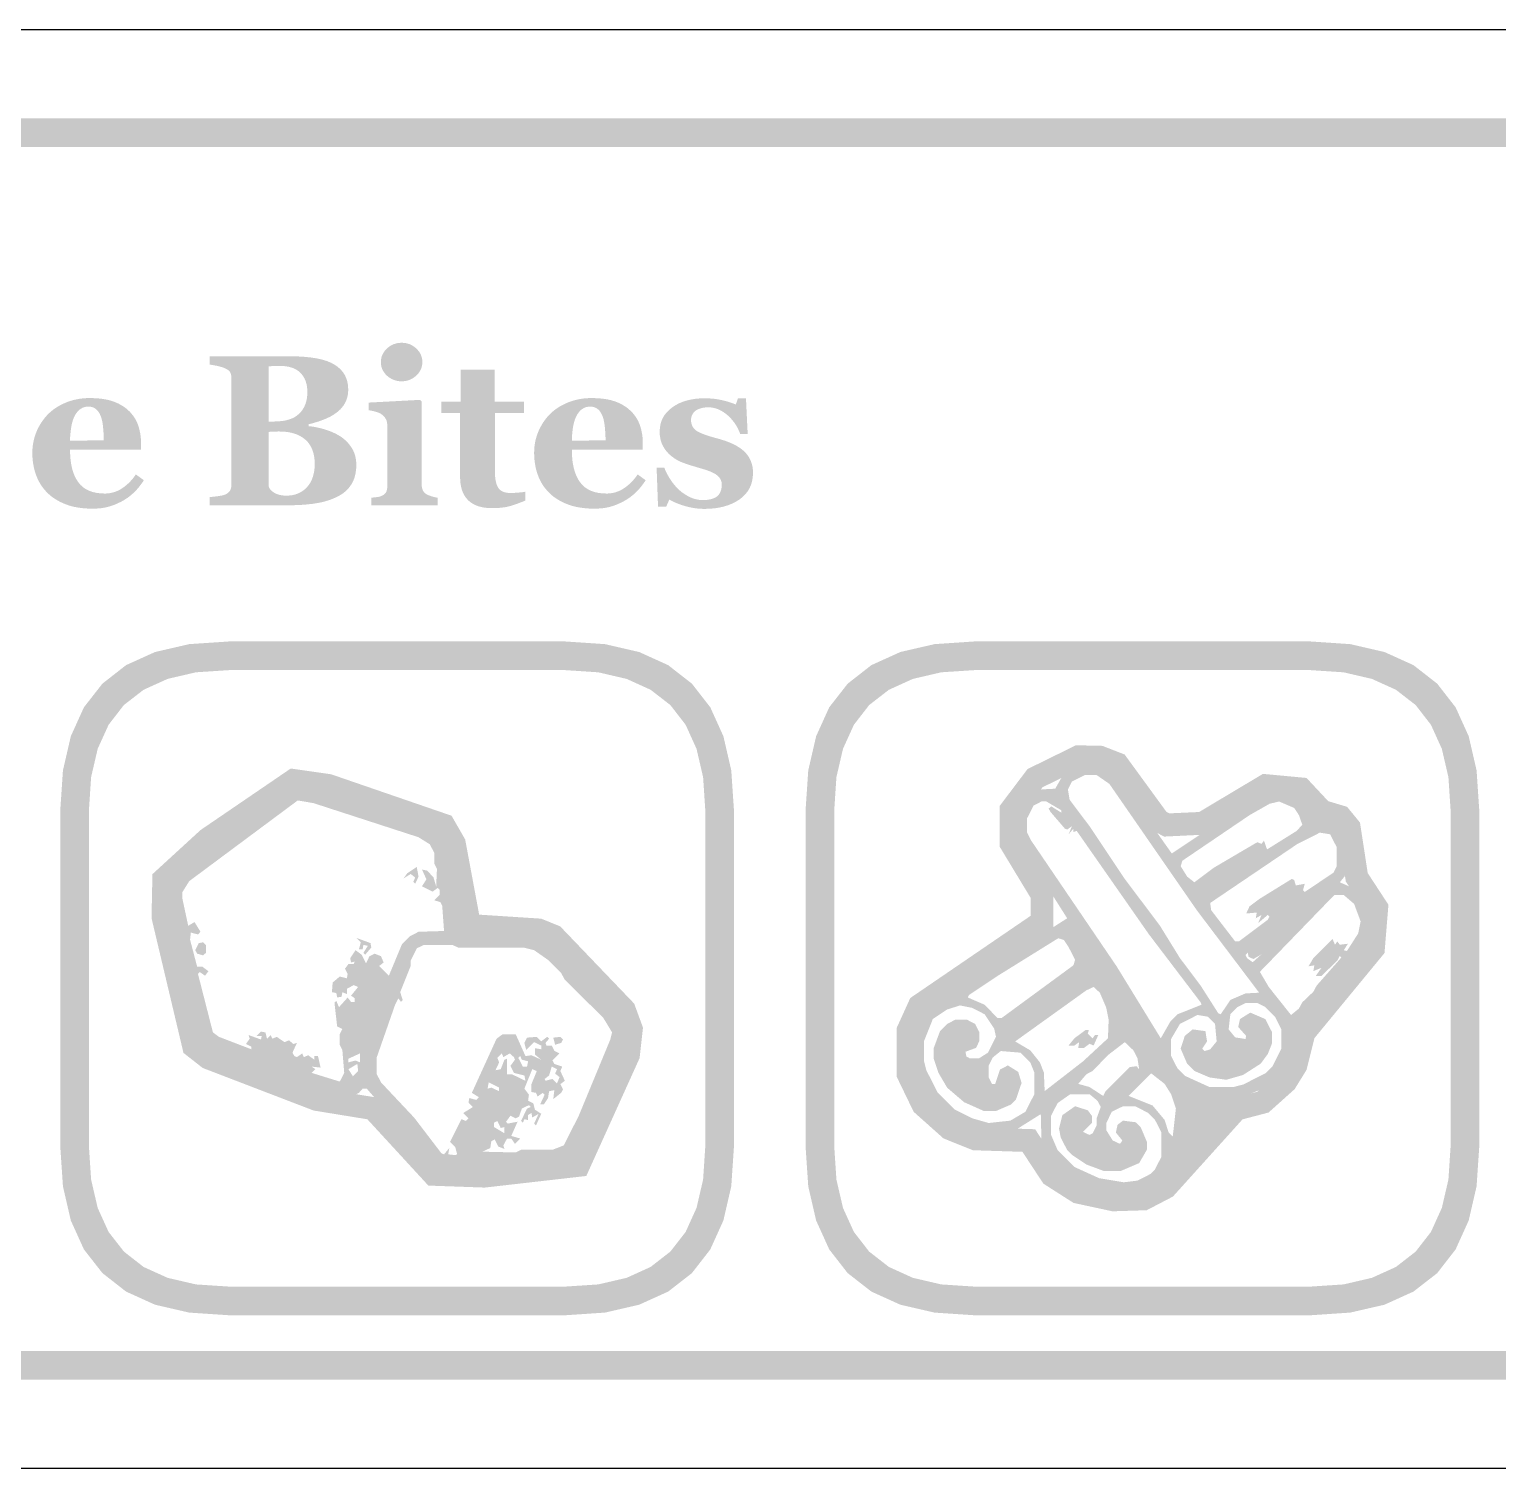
# Model space of a CAD drawing. Header units: millimetres. Extents: x 6 to 297, y 55 to 451.
# Drawn here: x 244.27 to 264.76, y 316.16 to 336.24 of the extents above; entities that cross this region are included whole.
import ezdxf

# ---------------------------------------------------------------- set-up
doc = ezdxf.new("R2010")
doc.units = ezdxf.units.MM
doc.layers.add('CUT', color=1, linetype='Continuous')
doc.layers.add('RASTER', color=7, linetype='Continuous')

msp = doc.modelspace()

# ---------------------------------------------------------------- hatches: boundary and pattern name
at = {"layer": 'RASTER'}
h = msp.add_hatch(color=7, dxfattribs=at)
h.paths.add_polyline_path([(208.2, 332.8), (208.234, 333.316), (208.337, 333.763), (208.509, 334.141), (208.75, 334.45), (209.059, 334.691), (209.438, 334.862), (209.884, 334.966), (210.4, 335), (267.6, 335), (268.116, 334.966), (268.563, 334.862), (268.941, 334.691), (269.25, 334.45), (269.491, 334.141), (269.663, 333.763), (269.766, 333.316), (269.8, 332.8), (269.8, 319.6), (269.766, 319.084), (269.662, 318.638), (269.491, 318.259), (269.25, 317.95), (268.941, 317.709), (268.563, 317.537), (268.116, 317.434), (267.6, 317.4), (210.4, 317.4), (209.884, 317.434), (209.438, 317.537), (209.059, 317.709), (208.75, 317.95), (208.509, 318.259), (208.337, 318.638), (208.234, 319.084), (208.2, 319.6)])
h.paths.add_polyline_path([(208.6, 332.8), (208.6, 319.6), (208.628, 319.178), (208.712, 318.813), (208.853, 318.503), (209.05, 318.25), (209.303, 318.053), (209.613, 317.912), (209.978, 317.828), (210.4, 317.8), (267.6, 317.8), (268.022, 317.828), (268.388, 317.912), (268.697, 318.053), (268.95, 318.25), (269.147, 318.503), (269.287, 318.813), (269.372, 319.178), (269.4, 319.6), (269.4, 332.8), (269.372, 333.222), (269.287, 333.588), (269.147, 333.897), (268.95, 334.15), (268.697, 334.347), (268.388, 334.488), (268.022, 334.572), (267.6, 334.6), (210.4, 334.6), (209.978, 334.572), (209.613, 334.488), (209.303, 334.347), (209.05, 334.15), (208.853, 333.897), (208.712, 333.588), (208.628, 333.222), (208.6, 332.8)], flags=0)
h = msp.add_hatch(color=7, dxfattribs=at)
h.paths.add_polyline_path([(249.966, 329.6), (249.04, 329.6), (249.04, 329.707), (249.05, 329.708), (249.059, 329.708), (249.068, 329.709), (249.078, 329.71), (249.087, 329.711), (249.096, 329.712), (249.106, 329.713), (249.115, 329.714), (249.124, 329.715), (249.132, 329.717), (249.141, 329.718), (249.149, 329.72), (249.157, 329.722), (249.164, 329.724), (249.171, 329.726), (249.178, 329.729), (249.189, 329.734), (249.199, 329.739), (249.209, 329.744), (249.218, 329.75), (249.225, 329.757), (249.232, 329.764), (249.238, 329.771), (249.244, 329.779), (249.248, 329.788), (249.252, 329.797), (249.255, 329.807), (249.258, 329.818), (249.26, 329.829), (249.262, 329.841), (249.262, 329.853), (249.263, 329.867), (249.263, 330.719), (249.262, 330.732), (249.261, 330.744), (249.259, 330.756), (249.257, 330.767), (249.254, 330.778), (249.25, 330.789), (249.245, 330.799), (249.239, 330.809), (249.233, 330.819), (249.227, 330.828), (249.22, 330.836), (249.213, 330.844), (249.205, 330.852), (249.198, 330.859), (249.189, 330.865), (249.181, 330.871), (249.174, 330.876), (249.166, 330.88), (249.157, 330.884), (249.148, 330.889), (249.137, 330.893), (249.126, 330.897), (249.114, 330.901), (249.101, 330.905), (249.088, 330.909), (249.075, 330.913), (249.062, 330.916), (249.05, 330.918), (249.038, 330.921), (249.026, 330.923), (249.015, 330.924), (249.003, 330.926), (249.003, 331.033), (249.721, 331.071), (249.743, 331.049), (249.743, 329.886), (249.744, 329.873), (249.745, 329.861), (249.746, 329.849), (249.749, 329.838), (249.752, 329.828), (249.756, 329.817), (249.76, 329.808), (249.765, 329.798), (249.771, 329.79), (249.777, 329.782), (249.784, 329.774), (249.792, 329.767), (249.8, 329.761), (249.809, 329.755), (249.818, 329.75), (249.828, 329.745), (249.836, 329.742), (249.843, 329.739), (249.851, 329.736), (249.859, 329.733), (249.867, 329.73), (249.875, 329.727), (249.884, 329.724), (249.893, 329.722), (249.901, 329.719), (249.91, 329.717), (249.919, 329.715), (249.928, 329.713), (249.938, 329.711), (249.947, 329.709), (249.956, 329.708), (249.966, 329.707)])
h.paths.add_polyline_path([(249.752, 331.598), (249.751, 331.571), (249.747, 331.544), (249.74, 331.519), (249.731, 331.495), (249.718, 331.472), (249.704, 331.45), (249.686, 331.428), (249.666, 331.408), (249.644, 331.39), (249.621, 331.374), (249.598, 331.361), (249.573, 331.35), (249.547, 331.341), (249.52, 331.335), (249.492, 331.331), (249.463, 331.33), (249.434, 331.331), (249.406, 331.335), (249.379, 331.341), (249.353, 331.35), (249.328, 331.361), (249.304, 331.374), (249.281, 331.39), (249.259, 331.408), (249.239, 331.428), (249.222, 331.45), (249.207, 331.472), (249.195, 331.495), (249.185, 331.519), (249.179, 331.544), (249.175, 331.571), (249.173, 331.598), (249.175, 331.625), (249.179, 331.652), (249.185, 331.677), (249.195, 331.701), (249.207, 331.725), (249.222, 331.747), (249.239, 331.768), (249.259, 331.788), (249.281, 331.807), (249.304, 331.823), (249.328, 331.837), (249.353, 331.848), (249.379, 331.856), (249.406, 331.863), (249.434, 331.866), (249.463, 331.868), (249.493, 331.866), (249.521, 331.863), (249.548, 331.856), (249.574, 331.848), (249.599, 331.837), (249.622, 331.823), (249.645, 331.807), (249.667, 331.788), (249.687, 331.768), (249.704, 331.747), (249.719, 331.725), (249.731, 331.701), (249.74, 331.677), (249.747, 331.652), (249.751, 331.625), (249.752, 331.598)])
h = msp.add_hatch(color=7, dxfattribs=at)
h.paths.add_polyline_path([(248.62, 330.554), (248.643, 330.537), (248.664, 330.519), (248.685, 330.501), (248.705, 330.481), (248.723, 330.46), (248.74, 330.438), (248.757, 330.416), (248.772, 330.392), (248.786, 330.367), (248.798, 330.341), (248.808, 330.314), (248.816, 330.286), (248.822, 330.257), (248.827, 330.226), (248.83, 330.195), (248.831, 330.163), (248.83, 330.124), (248.826, 330.086), (248.821, 330.051), (248.814, 330.017), (248.805, 329.984), (248.793, 329.953), (248.78, 329.923), (248.764, 329.895), (248.746, 329.869), (248.727, 329.843), (248.706, 329.82), (248.683, 329.798), (248.658, 329.777), (248.631, 329.757), (248.603, 329.74), (248.573, 329.723), (248.539, 329.707), (248.504, 329.692), (248.468, 329.678), (248.431, 329.666), (248.392, 329.654), (248.352, 329.644), (248.311, 329.635), (248.269, 329.628), (248.225, 329.621), (248.179, 329.616), (248.131, 329.611), (248.081, 329.607), (248.03, 329.604), (247.976, 329.602), (247.921, 329.6), (247.864, 329.6), (246.784, 329.6), (246.784, 329.714), (246.796, 329.715), (246.808, 329.717), (246.822, 329.718), (246.835, 329.72), (246.85, 329.721), (246.865, 329.723), (246.882, 329.725), (246.898, 329.727), (246.915, 329.73), (246.93, 329.732), (246.944, 329.734), (246.957, 329.737), (246.968, 329.74), (246.979, 329.742), (246.988, 329.745), (246.995, 329.748), (247.008, 329.754), (247.02, 329.76), (247.031, 329.766), (247.041, 329.773), (247.049, 329.781), (247.057, 329.789), (247.064, 329.797), (247.069, 329.806), (247.074, 329.815), (247.078, 329.825), (247.081, 329.836), (247.084, 329.847), (247.086, 329.859), (247.088, 329.872), (247.089, 329.885), (247.089, 329.899), (247.089, 331.364), (247.089, 331.377), (247.088, 331.389), (247.087, 331.401), (247.085, 331.412), (247.083, 331.423), (247.08, 331.433), (247.077, 331.442), (247.073, 331.452), (247.068, 331.46), (247.062, 331.469), (247.054, 331.477), (247.045, 331.485), (247.035, 331.492), (247.023, 331.499), (247.01, 331.506), (246.995, 331.513), (246.984, 331.518), (246.971, 331.522), (246.959, 331.526), (246.946, 331.53), (246.933, 331.534), (246.919, 331.538), (246.904, 331.541), (246.89, 331.545), (246.875, 331.548), (246.861, 331.55), (246.847, 331.553), (246.833, 331.556), (246.82, 331.558), (246.808, 331.56), (246.796, 331.562), (246.784, 331.564), (246.784, 331.679), (247.914, 331.679), (248.016, 331.677), (248.112, 331.671), (248.2, 331.662), (248.281, 331.649), (248.354, 331.633), (248.419, 331.613), (248.478, 331.589), (248.529, 331.561), (248.573, 331.53), (248.611, 331.496), (248.644, 331.458), (248.671, 331.416), (248.691, 331.371), (248.706, 331.323), (248.715, 331.271), (248.718, 331.216), (248.717, 331.19), (248.715, 331.165), (248.712, 331.14), (248.707, 331.117), (248.701, 331.094), (248.694, 331.072), (248.685, 331.051), (248.675, 331.03), (248.664, 331.011), (248.652, 330.992), (248.638, 330.974), (248.624, 330.956), (248.608, 330.939), (248.591, 330.923), (248.573, 330.907), (248.554, 330.892), (248.535, 330.879), (248.516, 330.866), (248.496, 330.853), (248.475, 330.841), (248.453, 330.83), (248.43, 330.819), (248.407, 330.808), (248.382, 330.798), (248.357, 330.789), (248.332, 330.779), (248.306, 330.77), (248.279, 330.762), (248.252, 330.754), (248.225, 330.746), (248.197, 330.739), (248.168, 330.732), (248.168, 330.704), (248.197, 330.701), (248.226, 330.697), (248.255, 330.692), (248.285, 330.686), (248.315, 330.679), (248.345, 330.672), (248.375, 330.663), (248.406, 330.654), (248.436, 330.644), (248.465, 330.633), (248.494, 330.622), (248.521, 330.609), (248.547, 330.597), (248.572, 330.583), (248.596, 330.569), (248.62, 330.554)])
h.paths.add_polyline_path([(248.148, 331.179), (248.146, 331.221), (248.142, 331.261), (248.134, 331.298), (248.124, 331.333), (248.11, 331.365), (248.093, 331.396), (248.073, 331.423), (248.051, 331.449), (248.025, 331.471), (247.996, 331.491), (247.964, 331.508), (247.929, 331.521), (247.891, 331.532), (247.85, 331.539), (247.805, 331.544), (247.758, 331.545), (247.751, 331.545), (247.743, 331.545), (247.735, 331.545), (247.726, 331.545), (247.717, 331.544), (247.707, 331.544), (247.697, 331.544), (247.686, 331.543), (247.675, 331.543), (247.664, 331.542), (247.654, 331.542), (247.644, 331.541), (247.635, 331.541), (247.626, 331.54), (247.617, 331.54), (247.609, 331.539), (247.609, 330.769), (247.685, 330.769), (247.742, 330.771), (247.796, 330.776), (247.846, 330.784), (247.891, 330.797), (247.933, 330.812), (247.971, 330.831), (248.005, 330.854), (248.035, 330.88), (248.062, 330.908), (248.085, 330.94), (248.104, 330.974), (248.12, 331.01), (248.132, 331.048), (248.141, 331.09), (248.146, 331.133), (248.148, 331.179)], flags=0)
h.paths.add_polyline_path([(248.25, 330.182), (248.248, 330.234), (248.242, 330.284), (248.232, 330.33), (248.218, 330.373), (248.2, 330.413), (248.178, 330.45), (248.152, 330.484), (248.122, 330.514), (248.088, 330.541), (248.05, 330.565), (248.009, 330.585), (247.964, 330.601), (247.916, 330.614), (247.865, 330.623), (247.81, 330.628), (247.751, 330.63), (247.744, 330.63), (247.736, 330.63), (247.728, 330.629), (247.719, 330.629), (247.709, 330.629), (247.699, 330.629), (247.688, 330.628), (247.677, 330.628), (247.666, 330.627), (247.655, 330.627), (247.646, 330.626), (247.637, 330.626), (247.629, 330.625), (247.621, 330.625), (247.615, 330.624), (247.609, 330.624), (247.609, 329.864), (247.613, 329.85), (247.619, 329.838), (247.627, 329.825), (247.636, 329.814), (247.647, 329.803), (247.66, 329.792), (247.675, 329.782), (247.691, 329.772), (247.709, 329.763), (247.727, 329.756), (247.747, 329.749), (247.767, 329.744), (247.788, 329.74), (247.811, 329.737), (247.834, 329.735), (247.858, 329.735), (247.9, 329.737), (247.941, 329.742), (247.979, 329.751), (248.016, 329.764), (248.05, 329.781), (248.083, 329.801), (248.113, 329.824), (248.141, 329.852), (248.167, 329.883), (248.189, 329.916), (248.208, 329.953), (248.223, 329.993), (248.235, 330.036), (248.244, 330.081), (248.249, 330.13), (248.25, 330.182)], flags=0)
for points in [[(251.19, 329.667), (251.167, 329.657), (251.143, 329.647), (251.118, 329.638), (251.093, 329.628), (251.068, 329.619), (251.042, 329.61), (251.016, 329.602), (250.99, 329.593), (250.962, 329.586), (250.933, 329.579), (250.903, 329.573), (250.871, 329.569), (250.838, 329.565), (250.803, 329.563), (250.767, 329.561), (250.729, 329.56), (250.674, 329.562), (250.622, 329.567), (250.574, 329.576), (250.53, 329.588), (250.489, 329.604), (250.453, 329.623), (250.419, 329.646), (250.39, 329.672), (250.364, 329.701), (250.342, 329.733), (250.322, 329.769), (250.307, 329.807), (250.295, 329.848), (250.286, 329.892), (250.281, 329.94), (250.279, 329.99), (250.279, 330.889), (250.016, 330.889), (250.016, 331.047), (250.285, 331.047), (250.285, 331.491), (250.761, 331.491), (250.761, 331.047), (251.171, 331.047), (251.171, 330.889), (250.764, 330.889), (250.764, 330.086), (250.765, 330.045), (250.767, 330.007), (250.771, 329.972), (250.776, 329.94), (250.783, 329.911), (250.791, 329.885), (250.801, 329.863), (250.812, 329.843), (250.825, 329.826), (250.84, 329.812), (250.858, 329.799), (250.878, 329.789), (250.901, 329.781), (250.926, 329.776), (250.953, 329.773), (250.982, 329.771), (250.993, 329.771), (251.004, 329.772), (251.016, 329.772), (251.03, 329.773), (251.044, 329.774), (251.059, 329.775), (251.075, 329.776), (251.092, 329.777), (251.109, 329.779), (251.125, 329.78), (251.139, 329.782), (251.152, 329.783), (251.164, 329.785), (251.174, 329.787), (251.183, 329.789), (251.19, 329.79)], [(253.687, 329.55), (253.651, 329.551), (253.616, 329.553), (253.581, 329.556), (253.546, 329.561), (253.511, 329.567), (253.477, 329.574), (253.443, 329.582), (253.409, 329.592), (253.376, 329.602), (253.345, 329.613), (253.316, 329.624), (253.289, 329.635), (253.263, 329.646), (253.24, 329.657), (253.218, 329.669), (253.199, 329.681), (253.155, 329.581), (253.041, 329.581), (253.021, 330.127), (253.128, 330.127), (253.134, 330.111), (253.141, 330.093), (253.149, 330.076), (253.158, 330.057), (253.167, 330.038), (253.178, 330.019), (253.189, 329.999), (253.202, 329.979), (253.215, 329.958), (253.228, 329.938), (253.242, 329.919), (253.257, 329.9), (253.271, 329.882), (253.287, 329.864), (253.303, 329.847), (253.319, 329.83), (253.336, 329.814), (253.355, 329.798), (253.373, 329.783), (253.393, 329.769), (253.413, 329.756), (253.433, 329.743), (253.454, 329.73), (253.476, 329.719), (253.499, 329.708), (253.521, 329.699), (253.545, 329.691), (253.568, 329.685), (253.592, 329.68), (253.616, 329.676), (253.641, 329.674), (253.666, 329.673), (253.698, 329.674), (253.728, 329.676), (253.756, 329.681), (253.782, 329.686), (253.806, 329.694), (253.828, 329.702), (253.847, 329.713), (253.865, 329.725), (253.88, 329.739), (253.893, 329.755), (253.904, 329.772), (253.913, 329.791), (253.921, 329.812), (253.926, 329.835), (253.929, 329.859), (253.93, 329.886), (253.929, 329.9), (253.928, 329.914), (253.926, 329.927), (253.922, 329.939), (253.918, 329.951), (253.913, 329.962), (253.907, 329.972), (253.9, 329.982), (253.893, 329.992), (253.884, 330.001), (253.875, 330.009), (253.866, 330.018), (253.855, 330.026), (253.844, 330.034), (253.832, 330.041), (253.82, 330.048), (253.805, 330.055), (253.791, 330.062), (253.775, 330.069), (253.76, 330.075), (253.744, 330.081), (253.728, 330.087), (253.711, 330.093), (253.695, 330.098), (253.677, 330.103), (253.659, 330.109), (253.639, 330.115), (253.619, 330.121), (253.597, 330.127), (253.575, 330.134), (253.551, 330.141), (253.527, 330.148), (253.502, 330.155), (253.479, 330.163), (253.456, 330.17), (253.434, 330.177), (253.414, 330.185), (253.394, 330.192), (253.374, 330.2), (253.356, 330.207), (253.338, 330.215), (253.32, 330.224), (253.302, 330.235), (253.284, 330.246), (253.265, 330.258), (253.247, 330.272), (253.228, 330.286), (253.209, 330.302), (253.193, 330.316), (253.178, 330.332), (253.163, 330.348), (253.15, 330.365), (253.137, 330.382), (253.125, 330.401), (253.114, 330.42), (253.104, 330.439), (253.094, 330.46), (253.086, 330.482), (253.079, 330.504), (253.074, 330.528), (253.07, 330.552), (253.066, 330.578), (253.065, 330.604), (253.064, 330.631), (253.067, 330.682), (253.075, 330.73), (253.088, 330.775), (253.107, 330.818), (253.132, 330.859), (253.162, 330.897), (253.197, 330.932), (253.238, 330.965), (253.283, 330.995), (253.331, 331.021), (253.383, 331.043), (253.438, 331.061), (253.497, 331.075), (253.558, 331.085), (253.624, 331.091), (253.692, 331.093), (253.725, 331.092), (253.758, 331.091), (253.789, 331.089), (253.82, 331.086), (253.851, 331.082), (253.88, 331.077), (253.909, 331.072), (253.938, 331.066), (253.965, 331.059), (253.992, 331.052), (254.017, 331.045), (254.041, 331.037), (254.064, 331.03), (254.086, 331.022), (254.106, 331.014), (254.126, 331.006), (254.157, 331.093), (254.268, 331.093), (254.292, 330.593), (254.188, 330.593), (254.174, 330.631), (254.157, 330.667), (254.139, 330.702), (254.118, 330.735), (254.095, 330.767), (254.069, 330.798), (254.042, 330.828), (254.012, 330.856), (253.98, 330.882), (253.948, 330.904), (253.916, 330.923), (253.882, 330.939), (253.849, 330.951), (253.814, 330.96), (253.779, 330.965), (253.744, 330.967), (253.716, 330.966), (253.69, 330.964), (253.666, 330.96), (253.643, 330.955), (253.622, 330.948), (253.602, 330.94), (253.583, 330.931), (253.566, 330.92), (253.551, 330.908), (253.538, 330.894), (253.527, 330.88), (253.518, 330.864), (253.511, 330.847), (253.506, 330.829), (253.503, 330.81), (253.502, 330.789), (253.503, 330.763), (253.508, 330.738), (253.515, 330.715), (253.526, 330.694), (253.539, 330.674), (253.555, 330.657), (253.574, 330.642), (253.596, 330.628), (253.621, 330.616), (253.648, 330.604), (253.678, 330.592), (253.71, 330.58), (253.744, 330.568), (253.781, 330.557), (253.82, 330.546), (253.861, 330.535), (253.924, 330.517), (253.983, 330.498), (254.038, 330.477), (254.088, 330.455), (254.134, 330.431), (254.175, 330.406), (254.212, 330.379), (254.245, 330.351), (254.273, 330.321), (254.298, 330.289), (254.319, 330.254), (254.336, 330.218), (254.349, 330.18), (254.359, 330.14), (254.364, 330.098), (254.366, 330.054), (254.363, 329.996), (254.354, 329.941), (254.34, 329.889), (254.319, 329.841), (254.293, 329.796), (254.26, 329.755), (254.222, 329.717), (254.178, 329.682), (254.129, 329.651), (254.077, 329.624), (254.021, 329.602), (253.961, 329.583), (253.898, 329.569), (253.831, 329.558), (253.761, 329.552), (253.687, 329.55)]]:
    msp.add_hatch(color=7, dxfattribs=at).paths.add_polyline_path(points)
h = msp.add_hatch(color=7, dxfattribs=at)
h.paths.add_polyline_path([(245.866, 329.95), (245.853, 329.929), (245.839, 329.909), (245.824, 329.889), (245.809, 329.869), (245.793, 329.849), (245.777, 329.83), (245.76, 329.811), (245.742, 329.793), (245.724, 329.774), (245.704, 329.757), (245.685, 329.74), (245.664, 329.724), (245.644, 329.708), (245.622, 329.694), (245.6, 329.679), (245.577, 329.666), (245.553, 329.652), (245.528, 329.64), (245.503, 329.628), (245.478, 329.617), (245.454, 329.607), (245.429, 329.598), (245.404, 329.589), (245.379, 329.582), (245.353, 329.575), (245.327, 329.569), (245.299, 329.564), (245.271, 329.56), (245.242, 329.557), (245.211, 329.555), (245.18, 329.554), (245.148, 329.553), (245.095, 329.554), (245.043, 329.557), (244.994, 329.562), (244.946, 329.569), (244.9, 329.577), (244.856, 329.588), (244.814, 329.6), (244.774, 329.615), (244.735, 329.631), (244.698, 329.648), (244.663, 329.667), (244.63, 329.687), (244.598, 329.708), (244.568, 329.731), (244.54, 329.755), (244.514, 329.78), (244.489, 329.807), (244.466, 329.835), (244.444, 329.863), (244.424, 329.894), (244.406, 329.925), (244.389, 329.957), (244.374, 329.991), (244.361, 330.026), (244.349, 330.061), (244.338, 330.098), (244.33, 330.135), (244.323, 330.173), (244.317, 330.212), (244.313, 330.251), (244.311, 330.291), (244.31, 330.332), (244.311, 330.37), (244.313, 330.406), (244.318, 330.443), (244.324, 330.479), (244.332, 330.514), (244.341, 330.55), (244.352, 330.584), (244.365, 330.619), (244.379, 330.653), (244.395, 330.685), (244.413, 330.717), (244.431, 330.748), (244.452, 330.778), (244.473, 330.807), (244.496, 330.835), (244.521, 330.863), (244.547, 330.888), (244.574, 330.912), (244.603, 330.935), (244.634, 330.957), (244.666, 330.977), (244.7, 330.996), (244.735, 331.014), (244.772, 331.031), (244.811, 331.046), (244.85, 331.059), (244.891, 331.07), (244.933, 331.079), (244.976, 331.087), (245.02, 331.092), (245.065, 331.095), (245.111, 331.096), (245.161, 331.095), (245.209, 331.092), (245.255, 331.089), (245.298, 331.083), (245.339, 331.076), (245.378, 331.068), (245.414, 331.057), (245.448, 331.046), (245.48, 331.033), (245.511, 331.019), (245.541, 331.003), (245.569, 330.986), (245.595, 330.969), (245.62, 330.95), (245.644, 330.929), (245.667, 330.908), (245.687, 330.887), (245.705, 330.864), (245.723, 330.841), (245.739, 330.817), (245.753, 330.792), (245.766, 330.766), (245.778, 330.739), (245.788, 330.711), (245.797, 330.683), (245.805, 330.654), (245.811, 330.624), (245.817, 330.595), (245.821, 330.565), (245.824, 330.535), (245.826, 330.504), (245.826, 330.473), (245.826, 330.378), (244.836, 330.378), (244.838, 330.305), (244.843, 330.237), (244.852, 330.173), (244.865, 330.113), (244.881, 330.059), (244.901, 330.008), (244.925, 329.962), (244.952, 329.921), (244.983, 329.884), (245.018, 329.852), (245.058, 329.825), (245.101, 329.803), (245.15, 329.786), (245.202, 329.774), (245.258, 329.767), (245.319, 329.764), (245.353, 329.765), (245.386, 329.769), (245.419, 329.775), (245.45, 329.783), (245.481, 329.794), (245.51, 329.806), (245.539, 329.822), (245.567, 329.84), (245.594, 329.859), (245.62, 329.88), (245.645, 329.902), (245.669, 329.925), (245.692, 329.95), (245.714, 329.975), (245.734, 330.002), (245.754, 330.031)])
h.paths.add_polyline_path([(245.306, 330.507), (245.306, 330.529), (245.306, 330.551), (245.305, 330.573), (245.304, 330.596), (245.303, 330.618), (245.301, 330.641), (245.299, 330.664), (245.297, 330.687), (245.295, 330.709), (245.292, 330.731), (245.289, 330.751), (245.285, 330.771), (245.281, 330.789), (245.277, 330.806), (245.272, 330.823), (245.267, 330.838), (245.26, 330.854), (245.253, 330.87), (245.245, 330.885), (245.237, 330.898), (245.228, 330.911), (245.219, 330.922), (245.209, 330.932), (245.198, 330.942), (245.187, 330.95), (245.175, 330.957), (245.163, 330.963), (245.15, 330.968), (245.136, 330.972), (245.121, 330.975), (245.105, 330.976), (245.089, 330.977), (245.062, 330.975), (245.036, 330.97), (245.011, 330.961), (244.988, 330.948), (244.966, 330.932), (244.946, 330.913), (244.927, 330.889), (244.909, 330.863), (244.893, 330.832), (244.879, 330.797), (244.867, 330.758), (244.857, 330.715), (244.849, 330.668), (244.843, 330.616), (244.838, 330.561), (244.836, 330.501)], flags=0)
h = msp.add_hatch(color=7, dxfattribs=at)
h.paths.add_polyline_path([(252.868, 329.95), (252.855, 329.929), (252.841, 329.909), (252.826, 329.889), (252.811, 329.869), (252.795, 329.849), (252.779, 329.83), (252.762, 329.811), (252.744, 329.793), (252.725, 329.774), (252.706, 329.757), (252.687, 329.74), (252.666, 329.724), (252.646, 329.708), (252.624, 329.694), (252.602, 329.679), (252.579, 329.666), (252.555, 329.652), (252.53, 329.64), (252.505, 329.628), (252.48, 329.617), (252.456, 329.607), (252.431, 329.598), (252.406, 329.589), (252.381, 329.582), (252.355, 329.575), (252.329, 329.569), (252.301, 329.564), (252.273, 329.56), (252.243, 329.557), (252.213, 329.555), (252.182, 329.554), (252.15, 329.553), (252.097, 329.554), (252.045, 329.557), (251.996, 329.562), (251.948, 329.569), (251.902, 329.577), (251.858, 329.588), (251.816, 329.6), (251.776, 329.615), (251.737, 329.631), (251.7, 329.648), (251.665, 329.667), (251.632, 329.687), (251.6, 329.708), (251.57, 329.731), (251.542, 329.755), (251.516, 329.78), (251.491, 329.807), (251.468, 329.835), (251.446, 329.863), (251.426, 329.894), (251.408, 329.925), (251.391, 329.957), (251.376, 329.991), (251.363, 330.026), (251.351, 330.061), (251.34, 330.098), (251.332, 330.135), (251.325, 330.173), (251.319, 330.212), (251.315, 330.251), (251.313, 330.291), (251.312, 330.332), (251.313, 330.37), (251.315, 330.406), (251.32, 330.443), (251.326, 330.479), (251.333, 330.514), (251.343, 330.55), (251.354, 330.584), (251.367, 330.619), (251.381, 330.653), (251.397, 330.685), (251.415, 330.717), (251.433, 330.748), (251.454, 330.778), (251.475, 330.807), (251.498, 330.835), (251.523, 330.863), (251.549, 330.888), (251.576, 330.912), (251.605, 330.935), (251.636, 330.957), (251.668, 330.977), (251.702, 330.996), (251.737, 331.014), (251.774, 331.031), (251.813, 331.046), (251.852, 331.059), (251.893, 331.07), (251.935, 331.079), (251.978, 331.087), (252.022, 331.092), (252.067, 331.095), (252.113, 331.096), (252.163, 331.095), (252.211, 331.092), (252.257, 331.089), (252.3, 331.083), (252.341, 331.076), (252.38, 331.068), (252.416, 331.057), (252.45, 331.046), (252.482, 331.033), (252.513, 331.019), (252.543, 331.003), (252.571, 330.986), (252.597, 330.969), (252.622, 330.95), (252.646, 330.929), (252.668, 330.908), (252.689, 330.887), (252.707, 330.864), (252.725, 330.841), (252.741, 330.817), (252.755, 330.792), (252.768, 330.766), (252.78, 330.739), (252.79, 330.711), (252.799, 330.683), (252.807, 330.654), (252.813, 330.624), (252.819, 330.595), (252.823, 330.565), (252.826, 330.535), (252.828, 330.504), (252.828, 330.473), (252.828, 330.378), (251.838, 330.378), (251.84, 330.305), (251.845, 330.237), (251.854, 330.173), (251.867, 330.113), (251.883, 330.059), (251.903, 330.008), (251.926, 329.962), (251.954, 329.921), (251.985, 329.884), (252.02, 329.852), (252.06, 329.825), (252.103, 329.803), (252.151, 329.786), (252.204, 329.774), (252.26, 329.767), (252.321, 329.764), (252.355, 329.765), (252.388, 329.769), (252.421, 329.775), (252.452, 329.783), (252.483, 329.794), (252.512, 329.806), (252.541, 329.822), (252.569, 329.84), (252.596, 329.859), (252.622, 329.88), (252.647, 329.902), (252.671, 329.925), (252.694, 329.95), (252.716, 329.975), (252.736, 330.002), (252.756, 330.031)])
h.paths.add_polyline_path([(252.308, 330.507), (252.308, 330.529), (252.308, 330.551), (252.307, 330.573), (252.306, 330.596), (252.305, 330.618), (252.303, 330.641), (252.301, 330.664), (252.299, 330.687), (252.297, 330.709), (252.294, 330.731), (252.291, 330.751), (252.287, 330.771), (252.283, 330.789), (252.279, 330.806), (252.274, 330.823), (252.269, 330.838), (252.262, 330.854), (252.255, 330.87), (252.247, 330.885), (252.239, 330.898), (252.23, 330.911), (252.221, 330.922), (252.211, 330.932), (252.2, 330.942), (252.189, 330.95), (252.177, 330.957), (252.165, 330.963), (252.152, 330.968), (252.138, 330.972), (252.123, 330.975), (252.107, 330.976), (252.091, 330.977), (252.064, 330.975), (252.038, 330.97), (252.013, 330.961), (251.99, 330.948), (251.968, 330.932), (251.948, 330.913), (251.929, 330.889), (251.911, 330.863), (251.895, 330.832), (251.881, 330.797), (251.869, 330.758), (251.859, 330.715), (251.851, 330.668), (251.845, 330.616), (251.84, 330.561), (251.838, 330.501)], flags=0)
h = msp.add_hatch(color=7, dxfattribs=at)
h.paths.add_polyline_path([(244.7, 325.35), (244.737, 325.901), (244.847, 326.378), (245.03, 326.782), (245.288, 327.112), (245.618, 327.37), (246.022, 327.553), (246.499, 327.663), (247.05, 327.7), (251.75, 327.7), (252.301, 327.663), (252.778, 327.553), (253.182, 327.37), (253.513, 327.112), (253.77, 326.782), (253.953, 326.378), (254.063, 325.901), (254.1, 325.35), (254.1, 320.65), (254.063, 320.099), (253.953, 319.622), (253.77, 319.218), (253.513, 318.887), (253.182, 318.63), (252.778, 318.447), (252.301, 318.337), (251.75, 318.3), (247.05, 318.3), (246.499, 318.337), (246.022, 318.447), (245.618, 318.63), (245.288, 318.888), (245.03, 319.218), (244.847, 319.622), (244.737, 320.099), (244.7, 320.65)])
h.paths.add_polyline_path([(245.1, 325.35), (245.1, 320.65), (245.13, 320.193), (245.222, 319.797), (245.374, 319.462), (245.588, 319.188), (245.862, 318.974), (246.197, 318.822), (246.593, 318.73), (247.05, 318.7), (251.75, 318.7), (252.207, 318.73), (252.603, 318.822), (252.938, 318.974), (253.213, 319.188), (253.426, 319.462), (253.578, 319.797), (253.67, 320.193), (253.7, 320.65), (253.7, 325.35), (253.67, 325.807), (253.578, 326.203), (253.426, 326.538), (253.213, 326.813), (252.938, 327.026), (252.603, 327.178), (252.207, 327.27), (251.75, 327.3), (247.05, 327.3), (246.593, 327.27), (246.197, 327.178), (245.862, 327.026), (245.587, 326.813), (245.374, 326.538), (245.222, 326.203), (245.13, 325.807), (245.1, 325.35)], flags=0)
h = msp.add_hatch(color=7, dxfattribs=at)
h.paths.add_polyline_path([(255.1, 325.35), (255.137, 325.901), (255.247, 326.378), (255.43, 326.782), (255.688, 327.112), (256.018, 327.37), (256.422, 327.553), (256.899, 327.663), (257.45, 327.7), (262.15, 327.7), (262.701, 327.663), (263.178, 327.553), (263.582, 327.37), (263.913, 327.112), (264.17, 326.782), (264.353, 326.378), (264.463, 325.901), (264.5, 325.35), (264.5, 320.65), (264.463, 320.099), (264.353, 319.622), (264.17, 319.218), (263.913, 318.887), (263.582, 318.63), (263.178, 318.447), (262.701, 318.337), (262.15, 318.3), (257.45, 318.3), (256.899, 318.337), (256.422, 318.447), (256.018, 318.63), (255.687, 318.888), (255.43, 319.218), (255.247, 319.622), (255.137, 320.099), (255.1, 320.65)])
h.paths.add_polyline_path([(255.5, 325.35), (255.5, 320.65), (255.53, 320.193), (255.622, 319.797), (255.774, 319.462), (255.987, 319.188), (256.262, 318.974), (256.597, 318.822), (256.993, 318.73), (257.45, 318.7), (262.15, 318.7), (262.607, 318.73), (263.003, 318.822), (263.338, 318.974), (263.613, 319.188), (263.826, 319.462), (263.978, 319.797), (264.07, 320.193), (264.1, 320.65), (264.1, 325.35), (264.07, 325.807), (263.978, 326.203), (263.826, 326.538), (263.613, 326.813), (263.338, 327.026), (263.003, 327.178), (262.607, 327.27), (262.15, 327.3), (257.45, 327.3), (256.993, 327.27), (256.597, 327.178), (256.262, 327.026), (255.987, 326.813), (255.774, 326.538), (255.622, 326.203), (255.53, 325.807), (255.5, 325.35)], flags=0)
h = msp.add_hatch(color=7, dxfattribs=at)
h.paths.add_polyline_path([(258.872, 326.252), (259.241, 326.244), (259.552, 326.123), (260.136, 325.322), (260.175, 325.302), (260.591, 325.321), (261.482, 325.853), (262.09, 325.796), (262.393, 325.472), (262.656, 325.393), (262.836, 325.174), (262.944, 324.469), (263.233, 324.027), (263.178, 323.353), (262.201, 322.167), (262.09, 321.723), (261.924, 321.454), (261.56, 321.128), (261.197, 321.033), (260.226, 319.956), (259.86, 319.765), (259.382, 319.75), (258.839, 319.867), (258.418, 320.136), (258.126, 320.58), (257.435, 320.602), (257.024, 320.767), (256.608, 321.138), (256.371, 321.628), (256.371, 322.309), (256.561, 322.726), (258.239, 323.872), (258.239, 324.125), (257.81, 324.834), (257.81, 325.408), (258.197, 325.92)])
h.paths.add_polyline_path([(258.943, 325.93), (258.406, 325.666), (258.13, 325.301), (258.13, 324.924), (258.559, 324.214), (258.559, 323.703), (256.815, 322.512), (256.691, 322.239), (256.691, 321.702), (256.868, 321.335), (257.195, 321.043), (257.501, 320.92), (258.303, 320.895), (258.648, 320.369), (258.963, 320.168), (259.411, 320.071), (259.777, 320.083), (260.027, 320.213), (261.024, 321.319), (261.404, 321.418), (261.676, 321.662), (261.792, 321.848), (261.908, 322.315), (262.867, 323.479), (262.905, 323.943), (262.638, 324.352), (262.533, 325.039), (262.471, 325.115), (262.219, 325.19), (261.939, 325.489), (261.556, 325.525), (260.686, 325.006), (260.104, 324.978), (259.922, 325.072), (259.348, 325.858), (259.177, 325.925), (258.943, 325.93)], flags=0)
h = msp.add_hatch(color=7, dxfattribs=at)
h.paths.add_polyline_path([(258.938, 325.994), (259.162, 326.004), (259.406, 325.88), (260.21, 324.742), (261.261, 325.445), (261.573, 325.602), (261.84, 325.602), (262.018, 325.512), (262.085, 325.445), (262.199, 325.224), (262.41, 325.2), (262.554, 325.11), (262.677, 324.866), (262.677, 324.564), (262.62, 324.42), (262.554, 324.34), (262.788, 324.239), (262.888, 324.139), (263.012, 323.828), (262.979, 323.593), (262.821, 323.315), (261.931, 322.264), (261.907, 322.02), (261.84, 321.819), (261.75, 321.675), (261.516, 321.474), (261.06, 321.293), (260.913, 321.106), (260.726, 320.925), (260.679, 320.838), (260.424, 320.59), (260.377, 320.503), (260.009, 320.135), (259.765, 320.011), (259.296, 320.011), (258.961, 320.111), (258.683, 320.269), (258.549, 320.403), (258.425, 320.614), (258.392, 320.714), (258.382, 321.106), (258.024, 320.881), (257.789, 320.815), (257.522, 320.848), (257.143, 321.005), (257.043, 321.072), (256.775, 321.374), (256.618, 321.718), (256.618, 321.886), (256.584, 321.953), (256.651, 322.321), (256.808, 322.599), (258.75, 323.838), (258.369, 324.44), (258.181, 324.688), (258.057, 324.933), (258.024, 325.167), (258.134, 325.458), (258.215, 325.545), (258.392, 325.636), (258.583, 325.646), (258.717, 325.88)])
h.paths.add_polyline_path([(258.995, 325.836), (258.817, 325.746), (258.76, 325.636), (258.784, 325.492), (259.072, 325.11), (259.554, 324.387), (260.043, 323.737), (260.324, 323.282), (260.612, 322.9), (260.859, 322.512), (260.893, 322.499), (261.027, 322.699), (261.238, 322.79), (261.429, 322.8), (260.558, 323.952), (259.339, 325.713), (259.162, 325.836)], flags=0)
h.paths.add_polyline_path([(258.392, 325.468), (258.282, 325.411), (258.191, 325.234), (258.191, 325.033), (258.248, 324.922), (259.44, 323.168), (260.056, 322.164), (260.19, 322.398), (260.29, 322.499), (260.625, 322.632), (260.612, 322.666), (259.889, 323.617), (258.884, 325.056), (258.837, 325.043), (258.837, 325.09), (258.77, 325.01), (258.817, 325.123), (258.75, 325.076), (258.717, 325.09), (258.516, 325.324), (258.492, 325.368), (258.526, 325.401), (258.67, 325.311), (258.67, 325.344), (258.459, 325.468)], flags=0)
h.paths.add_polyline_path([(261.706, 325.468), (261.573, 325.435), (261.295, 325.277), (260.357, 324.641), (260.334, 324.564), (260.424, 324.42), (260.525, 324.34), (260.792, 324.541), (261.362, 324.876), (261.405, 324.899), (261.462, 324.876), (261.496, 324.922), (261.539, 324.799), (261.951, 325.056), (262.031, 325.143), (261.984, 325.277), (261.917, 325.378)], flags=0)
h.paths.add_polyline_path([(262.276, 325.033), (261.964, 324.876), (260.746, 324.052), (260.759, 323.952), (261.094, 323.516), (261.147, 323.516), (261.549, 323.818), (261.573, 323.861), (261.549, 323.885), (261.415, 323.771), (261.462, 323.885), (261.382, 323.838), (261.395, 323.918), (261.248, 323.905), (261.295, 324.005), (261.429, 324.106), (261.884, 324.387), (261.917, 324.373), (261.941, 324.296), (262.065, 324.32), (262.041, 324.229), (262.065, 324.206), (262.466, 324.474), (262.51, 324.564), (262.51, 324.832), (262.42, 325.01)], flags=0)
h.paths.add_polyline_path([(262.477, 324.162), (261.439, 323.091), (261.563, 322.88), (261.874, 322.489), (261.984, 322.579), (262.031, 322.666), (262.185, 322.813), (262.232, 322.9), (262.577, 323.292), (262.554, 323.315), (262.52, 323.248), (262.299, 323.034), (262.219, 323.034), (262.299, 323.148), (262.185, 323.101), (262.199, 323.182), (262.118, 323.168), (262.185, 323.282), (262.453, 323.55), (262.487, 323.469), (262.52, 323.516), (262.554, 323.469), (262.667, 323.483), (262.61, 323.392), (262.654, 323.382), (262.811, 323.627), (262.845, 323.794), (262.754, 324.039), (262.61, 324.162)], flags=0)
h.paths.add_polyline_path([(258.626, 323.56), (257.779, 323.034), (257.378, 322.766), (257.364, 322.733), (257.599, 322.632), (257.779, 322.445), (257.833, 322.445), (258.837, 323.182), (258.861, 323.259), (258.77, 323.436), (258.703, 323.536)], flags=0)
h.paths.add_polyline_path([(261.271, 323.359), (261.238, 323.325), (261.261, 323.282), (261.338, 323.225), (261.462, 323.336), (261.348, 323.269), (261.281, 323.302)], flags=0)
h.paths.add_polyline_path([(259.119, 322.88), (259.018, 322.833), (258.024, 322.12), (258.235, 321.996), (258.369, 321.829), (258.425, 321.685), (258.436, 321.427), (258.971, 321.842), (259.319, 322.164), (259.329, 322.422), (259.296, 322.589), (259.206, 322.8)], flags=0)
h.paths.add_polyline_path([(261.238, 322.656), (261.127, 322.599), (261.027, 322.499), (261.003, 322.288), (261.094, 322.177), (261.238, 322.154), (261.248, 322.197), (261.137, 322.321), (261.161, 322.432), (261.305, 322.522), (261.516, 322.432), (261.606, 322.254), (261.606, 322.087), (261.549, 321.943), (261.449, 321.809), (261.204, 321.652), (260.97, 321.585), (260.736, 321.618), (260.525, 321.708), (260.424, 321.809), (260.334, 322.02), (260.391, 322.197), (260.501, 322.288), (260.679, 322.264), (260.702, 322.12), (260.635, 322.02), (260.669, 321.986), (260.746, 322.01), (260.836, 322.12), (260.813, 322.365), (260.712, 322.465), (260.568, 322.489), (260.324, 322.365), (260.2, 322.154), (260.2, 321.919), (260.29, 321.742), (260.391, 321.641), (260.736, 321.484), (261.07, 321.484), (261.204, 321.518), (261.516, 321.675), (261.616, 321.775), (261.74, 322.02), (261.74, 322.288), (261.65, 322.465), (261.516, 322.599), (261.405, 322.656)], flags=0)
h.paths.add_polyline_path([(257.254, 322.622), (257.076, 322.566), (256.875, 322.432), (256.751, 322.12), (256.751, 321.852), (256.785, 321.718), (256.942, 321.407), (257.177, 321.173), (257.421, 321.049), (257.655, 320.982), (257.957, 321.015), (258.168, 321.139), (258.292, 321.384), (258.292, 321.685), (258.235, 321.829), (258.101, 321.963), (257.823, 321.986), (257.712, 321.896), (257.655, 321.785), (257.655, 321.618), (257.699, 321.528), (257.746, 321.528), (257.813, 321.729), (257.923, 321.785), (258.067, 321.695), (258.114, 321.541), (258.034, 321.307), (257.967, 321.24), (257.756, 321.149), (257.588, 321.149), (257.311, 321.273), (257.076, 321.474), (256.952, 321.685), (256.885, 321.886), (256.885, 322.02), (256.976, 322.264), (257.076, 322.365), (257.187, 322.422), (257.354, 322.422), (257.465, 322.365), (257.522, 322.254), (257.522, 322.12), (257.478, 322.03), (257.331, 321.976), (257.344, 321.909), (257.388, 321.886), (257.522, 321.886), (257.645, 321.963), (257.756, 322.187), (257.732, 322.298), (257.599, 322.499), (257.421, 322.589)], flags=0)
h.paths.add_polyline_path([(259.005, 322.278), (259.052, 322.278), (259.038, 322.231), (259.105, 322.164), (259.139, 322.211), (259.185, 322.211), (259.119, 322.063), (259.062, 322.087), (258.985, 322.03), (258.904, 322.03), (258.918, 322.11), (258.851, 322.063), (258.77, 322.063), (258.851, 322.164)], flags=0)
h.paths.add_polyline_path([(259.554, 322.11), (259.319, 321.929), (259.105, 321.708), (259.018, 321.662), (258.904, 321.528), (259.062, 321.484), (259.252, 321.36), (259.286, 321.427), (259.621, 321.762), (259.721, 321.775), (259.755, 321.729), (259.731, 321.886), (259.674, 321.996)], flags=0)
h.paths.add_polyline_path([(259.922, 321.675), (259.607, 321.36), (259.942, 321.226), (260.11, 321.025), (260.166, 320.848), (260.223, 320.791), (260.267, 321.183), (260.2, 321.384), (260.11, 321.528)], flags=0)
h.paths.add_polyline_path([(258.794, 321.384), (258.616, 321.26), (258.526, 321.082), (258.526, 320.815), (258.616, 320.604), (258.851, 320.369), (259.196, 320.212), (259.54, 320.155), (259.731, 320.178), (259.909, 320.269), (259.976, 320.336), (260.066, 320.513), (260.066, 320.848), (259.976, 321.025), (259.875, 321.126), (259.698, 321.216), (259.53, 321.216), (259.373, 321.139), (259.296, 320.982), (259.296, 320.881), (259.386, 320.738), (259.487, 320.691), (259.52, 320.738), (259.43, 320.848), (259.453, 320.958), (259.53, 321.015), (259.708, 320.992), (259.775, 320.925), (259.865, 320.714), (259.865, 320.614), (259.755, 320.423), (259.497, 320.312), (259.262, 320.312), (259.018, 320.403), (258.817, 320.537), (258.75, 320.604), (258.66, 320.781), (258.636, 320.905), (258.683, 321.092), (258.861, 321.216), (259.038, 321.159), (259.095, 321.082), (259.095, 320.982), (258.971, 320.858), (259.062, 320.815), (259.105, 320.838), (259.162, 320.948), (259.162, 321.049), (259.219, 321.206), (259.172, 321.293), (259.062, 321.384)], flags=0)
h = msp.add_hatch(color=7, dxfattribs=at)
h.paths.add_polyline_path([(247.916, 325.928), (248.48, 325.847), (250.16, 325.269), (250.35, 324.937), (250.545, 323.889), (251.41, 323.833), (251.675, 323.726), (252.708, 322.648), (252.831, 322.313), (252.784, 321.888), (252.04, 320.243), (250.622, 320.081), (249.836, 320.109), (248.985, 321.034), (248.235, 321.156), (246.687, 321.75), (246.419, 321.96), (245.973, 323.841), (245.986, 324.454), (246.657, 325.069)])
h.paths.add_polyline_path([(247.994, 325.593), (246.856, 324.818), (246.303, 324.311), (246.294, 323.876), (246.705, 322.143), (246.847, 322.031), (248.319, 321.467), (249.146, 321.332), (249.981, 320.424), (250.609, 320.401), (251.823, 320.54), (252.471, 321.973), (252.505, 322.273), (252.43, 322.474), (251.491, 323.455), (251.338, 323.517), (250.276, 323.586), (250.045, 324.825), (249.942, 325.006), (248.405, 325.535), (247.994, 325.593)], flags=0)
h = msp.add_hatch(color=7, dxfattribs=at)
h.paths.add_polyline_path([(248.024, 325.691), (248.087, 325.702), (248.6, 325.555), (249.809, 325.152), (250.004, 325.053), (250.139, 324.786), (250.311, 323.639), (251.312, 323.613), (251.47, 323.551), (251.763, 323.294), (251.887, 323.125), (252.422, 322.598), (252.532, 322.451), (252.595, 322.33), (252.595, 322.11), (251.873, 320.45), (251.605, 320.388), (250.726, 320.351), (250.652, 320.314), (249.993, 320.314), (249.725, 320.56), (249.674, 320.655), (249.505, 320.816), (249.454, 320.912), (248.977, 321.461), (248.919, 321.461), (248.867, 321.403), (248.673, 321.304), (248.453, 321.341), (246.914, 321.927), (246.72, 322.026), (246.646, 322.099), (246.547, 322.367), (246.327, 323.466), (246.218, 323.833), (246.181, 324.236), (246.28, 324.43), (246.39, 324.54), (247.709, 325.53)])
h.paths.add_polyline_path([(248.013, 325.482), (246.5, 324.357), (246.401, 324.199), (246.401, 324.126), (246.485, 323.734), (246.573, 323.785), (246.657, 323.65), (246.621, 323.613), (246.522, 323.639), (246.511, 323.54), (246.61, 323.162), (246.683, 323.162), (246.767, 323.1), (246.72, 323.037), (246.646, 323.089), (246.621, 323.063), (246.83, 322.246), (246.914, 322.184), (247.365, 322.011), (247.365, 322.048), (247.291, 322.085), (247.343, 322.158), (247.328, 322.209), (247.5, 322.147), (247.511, 322.195), (247.438, 322.195), (247.5, 322.257), (247.563, 322.246), (247.585, 322.158), (247.636, 322.209), (247.658, 322.158), (247.72, 322.184), (247.83, 322.11), (247.892, 322.136), (247.951, 322.085), (248.002, 322.099), (247.94, 321.964), (247.966, 321.916), (248.002, 321.901), (248.076, 321.953), (248.098, 321.901), (248.16, 321.927), (248.244, 321.865), (248.244, 321.916), (248.296, 321.916), (248.332, 321.755), (248.208, 321.769), (248.259, 321.733), (248.208, 321.681), (248.6, 321.56), (248.662, 321.681), (248.636, 322), (248.6, 322.074), (248.6, 322.22), (248.636, 322.293), (248.563, 322.33), (248.526, 322.66), (248.552, 322.686), (248.589, 322.598), (248.71, 322.733), (248.757, 322.671), (248.809, 322.671), (248.809, 322.722), (248.757, 322.759), (248.856, 322.88), (248.794, 322.906), (248.699, 322.854), (248.699, 322.781), (248.636, 322.807), (248.625, 322.744), (248.563, 322.733), (248.552, 322.796), (248.49, 322.807), (248.501, 322.942), (248.6, 323.026), (248.699, 323.001), (248.71, 323.063), (248.673, 323.136), (248.721, 323.199), (248.794, 323.199), (248.809, 323.235), (248.757, 323.221), (248.746, 323.283), (248.82, 323.393), (248.904, 323.331), (248.966, 323.21), (249.014, 323.309), (249.087, 323.345), (249.175, 323.309), (249.212, 323.221), (249.15, 323.173), (249.285, 323.037), (249.468, 323.477), (249.578, 323.587), (249.699, 323.65), (250.055, 323.661), (250.029, 324.016), (250.004, 324.064), (249.919, 324.089), (249.993, 324.163), (249.993, 324.236), (249.967, 324.262), (249.894, 324.21), (249.747, 324.284), (249.809, 324.383), (249.747, 324.518), (249.82, 324.503), (249.908, 324.408), (249.945, 324.284), (249.956, 324.529), (249.919, 324.602), (249.919, 324.749), (249.857, 324.87), (249.699, 324.969), (248.233, 325.445)], flags=0)
h.paths.add_polyline_path([(249.674, 324.555), (249.699, 324.419), (249.652, 324.32), (249.626, 324.346), (249.652, 324.408), (249.589, 324.456), (249.49, 324.394), (249.542, 324.467)], flags=0)
h.paths.add_polyline_path([(248.831, 323.565), (249.029, 323.492), (249.04, 323.43), (248.955, 323.331), (248.93, 323.356), (248.992, 323.455), (248.93, 323.466), (248.919, 323.404), (248.867, 323.404), (248.893, 323.503)], flags=0)
h.paths.add_polyline_path([(246.632, 323.492), (246.694, 323.503), (246.731, 323.466), (246.731, 323.356), (246.694, 323.32), (246.61, 323.345), (246.584, 323.393)], flags=0)
h.paths.add_polyline_path([(249.773, 323.466), (249.674, 323.419), (249.589, 323.246), (249.589, 323.173), (249.443, 322.807), (249.479, 322.697), (249.454, 322.671), (249.417, 322.722), (249.369, 322.623), (249.113, 321.89), (249.113, 321.67), (249.175, 321.549), (249.637, 321.058), (250.018, 320.56), (250.055, 320.545), (250.128, 320.633), (250.113, 320.545), (250.212, 320.534), (250.238, 320.545), (250.212, 320.644), (250.139, 320.717), (250.297, 321.036), (250.359, 321.011), (250.396, 321.047), (250.322, 321.121), (250.458, 321.205), (250.396, 321.267), (250.407, 321.33), (250.506, 321.304), (250.542, 321.341), (250.443, 321.403), (250.788, 322.158), (250.872, 322.22), (251.055, 322.22), (251.191, 321.916), (251.275, 321.927), (251.411, 321.865), (251.323, 321.938), (251.323, 322.026), (251.411, 322.011), (251.411, 322.063), (251.312, 322.11), (251.202, 322), (251.176, 322.099), (251.213, 322.173), (251.349, 322.184), (251.411, 322.121), (251.495, 322.184), (251.521, 322.158), (251.47, 322.099), (251.484, 322.063), (251.557, 322.063), (251.594, 321.989), (251.667, 321.953), (251.568, 321.854), (251.594, 321.806), (251.704, 321.769), (251.678, 321.707), (251.741, 321.571), (251.678, 321.524), (251.715, 321.45), (251.689, 321.403), (251.579, 321.315), (251.594, 321.44), (251.521, 321.425), (251.506, 321.33), (251.448, 321.242), (251.396, 321.242), (251.459, 321.377), (251.433, 321.403), (251.36, 321.352), (251.338, 321.403), (251.275, 321.414), (251.275, 321.524), (251.349, 321.707), (251.286, 321.733), (251.176, 321.461), (251.239, 321.377), (251.228, 321.293), (251.301, 321.256), (251.323, 321.168), (251.411, 321.11), (251.338, 320.948), (251.312, 320.974), (251.374, 321.11), (251.286, 321.058), (251.275, 321.121), (251.228, 321.095), (251.228, 321.022), (251.176, 321.036), (251.154, 320.985), (251.129, 321.011), (251.213, 321.183), (251.264, 321.205), (251.239, 321.231), (251.14, 321.183), (251.103, 321.073), (251.055, 321.047), (250.982, 321.084), (250.92, 321), (250.945, 320.974), (251.081, 321), (250.993, 320.802), (251.118, 320.765), (251.044, 320.692), (250.993, 320.765), (250.934, 320.765), (250.883, 320.67), (250.898, 320.619), (250.81, 320.655), (250.762, 320.754), (250.715, 320.728), (250.7, 320.633), (250.59, 320.582), (251.055, 320.571), (251.129, 320.608), (251.568, 320.608), (251.726, 320.67), (251.935, 321.084), (252.375, 322.147), (252.4, 322.246), (252.276, 322.451), (251.741, 322.979), (251.689, 323.074), (251.506, 323.257), (251.312, 323.393), (251.165, 323.43), (250.249, 323.43), (250.176, 323.466)], flags=0)
h.paths.add_polyline_path([(251.579, 322.173), (251.678, 322.184), (251.715, 322.147), (251.689, 322.099), (251.605, 322.074)], flags=0)
h.paths.add_polyline_path([(248.882, 321.953), (248.721, 321.879), (248.721, 321.828), (248.82, 321.854), (248.882, 321.828)], flags=0)
h.paths.add_polyline_path([(250.861, 321.953), (250.799, 321.89), (250.824, 321.828), (250.773, 321.718), (250.846, 321.733), (250.898, 321.865), (250.934, 321.879), (250.934, 321.659), (251.008, 321.659), (251.191, 321.571), (251.176, 321.645), (251.03, 321.681), (250.982, 321.78), (251.044, 321.865), (251.03, 321.901), (250.971, 321.953), (250.883, 321.901)], flags=0)
h.paths.add_polyline_path([(251.118, 321.916), (251.092, 321.89), (251.154, 321.769), (251.213, 321.769), (251.228, 321.843), (251.14, 321.865)], flags=0)
h.paths.add_polyline_path([(248.845, 321.806), (248.721, 321.733), (248.783, 321.634), (248.856, 321.707)], flags=0)
h.paths.add_polyline_path([(251.557, 321.769), (251.521, 321.645), (251.459, 321.597), (251.47, 321.571), (251.568, 321.597), (251.631, 321.535), (251.667, 321.623), (251.605, 321.67), (251.631, 321.733)], flags=0)
h.paths.add_polyline_path([(250.678, 321.549), (250.663, 321.461), (250.715, 321.476), (250.824, 321.425), (250.824, 321.476)], flags=0)
h.paths.add_polyline_path([(250.799, 321.011), (250.751, 320.985), (250.751, 320.926), (250.898, 320.838), (250.898, 320.926), (250.846, 320.912)], flags=0)

# ---------------------------------------------------------------- linework, layer by layer
at = {"layer": 'CUT'}
for points in [[(209.999, 336.24), (268.001, 336.24)], [(268.001, 316.16), (209.999, 316.16)]]:
    msp.add_lwpolyline(points, dxfattribs=at)

doc.saveas('drawing.dxf')
